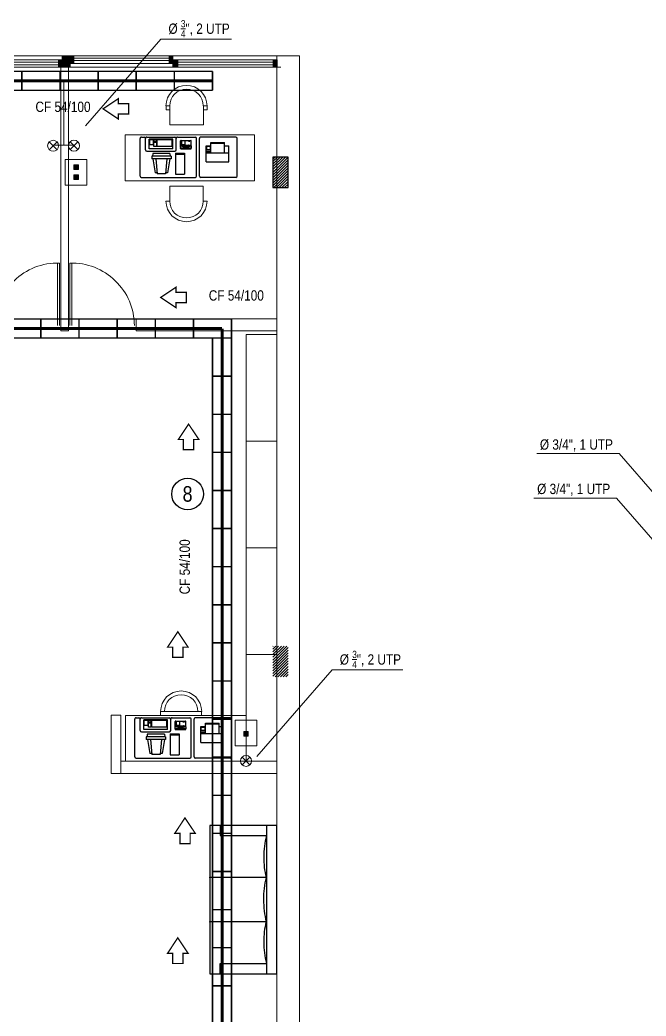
# Model space of a CAD drawing. Header units: millimetres. Extents: x 0 to 126, y 0 to 76.
# Drawn here: x 40.97 to 49.18, y 24.75 to 37.82 of the extents above; entities that cross this region are included whole.
import ezdxf

# ---------------------------------------------------------------- set-up
doc = ezdxf.new("R2010")
doc.units = ezdxf.units.MM
doc.linetypes.add('Continua', pattern=[0])
doc.linetypes.add('DASHED', pattern=[0.75, 0.5, -0.25])
for name, color, linetype in [('A-FURN-1', 7, 'Continuous'), ('E-COLUMNA', 20, 'Continuous'), ('HatchColus', 8, 'Continuous'), ('TRACO01', 7, 'Continuous'), ('TRACO02', 255, 'Continuous')]:
    doc.layers.add(name, color=color, linetype=linetype)
for name, color, linetype, lineweight in [('ARQUITECTÓNICO', 152, 'Continuous', 0), ('INST. VOZ Y DATOS', 40, 'Continuous', 0), ('TEXTOS INST. VOZ Y DATOS', 1, 'Continuous', 0)]:
    doc.layers.add(name, color=color, linetype=linetype, lineweight=lineweight)
doc.styles.add('75', font='ARIALN.TTF', dxfattribs={"height": 0.135})
pattern_1 = [(45, (-703.665528, -104.339468), (-0.0176776695, 0.0176776695), [])]

# ---------------------------------------------------------------- blocks, each defined once
blk = doc.blocks.new('A$C35E06030')
at = {"layer": 'HatchColus', "linetype": 'Continua', "ltscale": 0.05}
h = blk.add_hatch(dxfattribs=at)
h.set_pattern_fill('ANSI31', color=256, scale=0.2, style=0)
h.set_pattern_definition(pattern_1)
h.paths.add_polyline_path([(17, 31.621), (17.2, 31.621), (17.2, 32.021), (17, 32.021)])
h = blk.add_hatch(dxfattribs=at)
h.set_pattern_fill('ANSI31', color=256, scale=0.2, style=0)
h.set_pattern_definition(pattern_1)
h.paths.add_polyline_path([(0.2, 25.603), (0, 25.603), (0, 25.203), (0.2, 25.203)])
h.paths.add_polyline_path([(5.949, 26.003), (5.649, 26.003), (5.649, 25.703), (5.949, 25.703)])
h.paths.add_polyline_path([(11.65, 26.003), (11.35, 26.003), (11.35, 25.703), (11.65, 25.703)])
h.paths.add_polyline_path([(17.2, 25.603), (17, 25.603), (17, 25.203), (17.2, 25.203)])
at = {"layer": 'E-COLUMNA', "linetype": 'Continua', "ltscale": 0.05}
blk.add_lwpolyline([(17, 31.621), (17.2, 31.621), (17.2, 32.021), (17, 32.021)], close=True, dxfattribs=at)
blk = doc.blocks.new('FIXT-SOFA3672')
at = {"layer": 'A-FURN-1'}
for p, q in [((35.919106, 36.03653), (-35.919106, 36.03653)), ((-35.919106, 36.03653), (-35.919106, 0.010204)), ((35.919106, 0.010204), (35.919106, 36.03653)), ((-35.896767, 30.508681), (35.914639, 30.508681)), ((-31.016712, 5.575283), (-31.016712, 30.508681)), ((-10.734035, 30.318065), (-10.734035, -0.180412)), ((10.734035, 30.318065), (10.734035, -0.180412)), ((31.016712, 5.575283), (31.016712, 30.508681)), ((-35.896767, 5.575283), (-31.016712, 5.575283)), ((35.896767, 5.575283), (31.016712, 5.575283)), ((-35.919106, 0.010204), (35.919106, 0.010204))]:
    blk.add_line(p, q, dxfattribs=at)
for centre, radius, start, end in [((-20.12418, 71.160164), 42.085514, 255, 269.461553), ((-20.176819, 65.559021), 36.484119, 269.461552, 284.999998), ((-0.096013, 70.019703), 41.102158, 255, 270.121624), ((-0.098873, 71.366776), 42.449238, 270.121624, 285.000001), ((20.176819, 65.559021), 36.484119, 255.000002, 270.538448), ((20.12418, 71.160164), 42.085514, 270.538447, 285)]:
    blk.add_arc(centre, radius, start, end, dxfattribs=at)
blk = doc.blocks.new('A$C12894DB4')
at = {"layer": 'TRACO01', "color": 0}
for p, q in [((9.91, 5.66), (9.91, 5.26)), ((11.31, 5.66), (9.91, 5.66)), ((11.31, 5.46), (9.91, 5.46)), ((11.31, 5.26), (9.91, 5.26)), ((11.31, 4.66), (9.91, 4.66)), ((9.91, 4.66), (9.91, 3.46)), ((11.31, 5.66), (11.31, 5.26)), ((11.31, 4.66), (11.31, 3.46)), ((17.03, 4.24), (17.03, 4.14)), ((20.83, 4.44), (17.23, 4.44)), ((18.23, 4.2), (18.23, 4.05)), ((19.83, 4.2), (19.83, 4.05)), ((21.03, 4.24), (21.03, 4.13)), ((9.71, 2.26), (4.71, 2.26)), ((11.31, 3.46), (9.91, 3.46)), ((17.03, 3.36), (17.03, 1.44)), ((20.83, 3.04), (17.23, 3.04)), ((20.83, 1.24), (17.23, 1.24)), ((17.53, 1.57), (17.53, 1.37)), ((18.13, 1.57), (17.53, 1.57)), ((18.13, 1.37), (17.53, 1.37)), ((18.13, 1.57), (18.13, 1.37)), ((18.23, 3.43), (18.23, 3.28)), ((19.33, 2.91), (19.33, 1.37)), ((19.33, 2.91), (20.53, 2.91)), ((19.33, 1.37), (20.53, 1.37)), ((19.83, 3.43), (19.83, 3.28)), ((20.53, 2.91), (20.53, 1.37)), ((21.03, 3.36), (21.03, 1.44)), ((24.13, 3.58), (29.73, 3.58)), ((24.13, 3.58), (24.13, 1.08)), ((24.13, 1.08), (29.73, 1.08)), ((29.73, 3.58), (29.73, 1.08)), ((29.93, 3.58), (29.93, 1.98)), ((29.93, 3.58), (30.93, 3.58)), ((29.93, 1.98), (30.93, 1.98)), ((29.93, 1.68), (29.93, 1.08)), ((29.93, 1.68), (30.93, 1.68)), ((29.93, 1.08), (30.93, 1.08)), ((30.93, 3.58), (30.93, 1.98)), ((30.93, 1.68), (30.93, 1.08)), ((31.13, 2.88), (31.13, 1.08)), ((31.13, 2.88), (32.53, 2.88)), ((31.13, 1.08), (32.53, 1.08)), ((32.53, 2.88), (32.53, 1.08))]:
    blk.add_line(p, q, dxfattribs=at)
for centre, radius, start, end in [((18.18, 3.74), 1.25, 166.0825, 180), ((18.18, 3.74), 1.25, 180, 191.2958), ((17.16, 3.98), 0.2, 70.2489, 166.4245), ((17.23, 4.24), 0.2, 90, 180), ((18.07, 7.64), 3.57, 256.1032, 263.8325), ((18.64, 12.93), 8.89, 263.8325, 267.4371), ((17.99, 4.2), 0.24, 0, 90), ((19.03, 21.61), 17.58, 267.4371, 270), ((19.03, 21.61), 17.58, 270, 272.5629), ((19.42, 12.93), 8.89, 272.5629, 276.1675), ((20.07, 4.2), 0.24, 90, 180), ((19.99, 7.64), 3.57, 276.1675, 283.8968), ((20.83, 4.24), 0.2, 0, 90), ((20.9, 3.98), 0.2, 9.5352, 104.6502), ((20.4, 3.82), 0.72, 9.4076, 17.8024), ((19.88, 3.74), 1.25, 0, 9.4076), ((19.88, 3.74), 1.25, 350.5924, 360), ((17.19, 3.54), 0.24, 191.2958, 283.3617), ((17.23, 2.84), 0.2, 90, 180), ((17.23, 1.44), 0.2, 180, 270), ((18.07, -0.17), 3.57, 96.1675, 103.8968), ((16.93, 3.52), 0.369, 323.5958, 323.7272), ((18.64, -5.45), 8.89, 92.5629, 96.1675), ((17.99, 3.28), 0.24, 270, 0), ((19.03, -14.14), 17.58, 90, 92.5629), ((19.03, -14.14), 17.58, 87.4371, 90), ((19.42, -5.45), 8.89, 83.8325, 87.4371), ((20.07, 3.28), 0.24, 180, 270), ((19.99, -0.17), 3.57, 76.6383, 83.8325), ((20.87, 3.54), 0.24, 256.6383, 358.4297), ((20.83, 2.84), 0.2, 0, 90), ((20.83, 1.44), 0.2, 270, 0)]:
    blk.add_arc(centre, radius, start, end, dxfattribs=at)
at = {"layer": 'TRACO02', "color": 0}
for p, q in [((0.5, 15.04), (13.5, 15.04)), ((35.6, 15.04), (15.6, 15.04)), ((0, 14.54), (0, 0.54)), ((14, 14.54), (14, 0.54)), ((15.1, 14.54), (15.1, 0.54)), ((19.55, 6), (19.55, 13.8)), ((22.95, 13.8), (19.55, 13.8)), ((22.95, 6), (22.95, 13.8)), ((24.99, 8.15), (25.9, 13.35)), ((25.9, 13.35), (26.59, 13.35)), ((26.13, 8.15), (26.62, 13.75)), ((26.62, 13.75), (29.75, 13.75)), ((30.24, 8.15), (29.75, 13.75)), ((29.79, 13.35), (30.47, 13.35)), ((31.39, 8.15), (30.47, 13.35)), ((36.1, 14.54), (36.1, 0.54)), ((11.51, 9.26), (3.11, 9.26)), ((3.11, 9.26), (3.11, 3.26)), ((11.51, 9.26), (11.51, 3.26)), ((24.59, 8.15), (31.79, 8.15)), ((24.59, 7.15), (24.59, 8.15)), ((31.79, 7.15), (31.79, 8.15)), ((11.51, 5.86), (3.11, 5.86)), ((4.71, 5.86), (4.71, 2.06)), ((9.71, 5.86), (9.71, 2.06)), ((22.95, 6.4), (19.55, 6.4)), ((22.95, 6), (19.55, 6)), ((22.7, 4.74), (22.7, 0.54)), ((33.6, 5.24), (23.2, 5.24)), ((23.93, 4.38), (32.73, 4.38)), ((23.93, 4.38), (23.93, 0.78)), ((24.59, 7.15), (31.79, 7.15)), ((24.98, 6.15), (24.89, 7.15)), ((24.98, 6.15), (31.4, 6.15)), ((31.4, 6.15), (31.49, 7.15)), ((32.73, 4.38), (32.73, 0.78)), ((34.1, 4.74), (34.1, 0.54)), ((0.5, 0.04), (13.5, 0.04)), ((4.71, 3.26), (3.11, 3.26)), ((9.71, 2.06), (4.71, 2.06)), ((11.51, 3.26), (9.71, 3.26)), ((22.2, 0.04), (15.6, 0.04)), ((33.6, 0.04), (23.2, 0.04)), ((23.93, 0.78), (32.73, 0.78)), ((35.6, 0.04), (34.6, 0.04))]:
    blk.add_line(p, q, dxfattribs=at)
for centre, radius, start, end in [((0.5, 14.54), 0.5, 90, 180), ((13.5, 14.54), 0.5, 0, 90), ((15.6, 14.54), 0.5, 90, 180), ((35.6, 14.54), 0.5, 0, 90), ((23.2, 4.74), 0.5, 90, 180), ((33.6, 4.74), 0.5, 0, 90), ((0.5, 0.54), 0.5, 180, 270), ((13.5, 0.54), 0.5, 270, 0), ((15.6, 0.54), 0.5, 180, 270), ((22.2, 0.54), 0.5, 270, 0), ((23.2, 0.54), 0.5, 180, 270), ((27.71, -4.98), 5.57, 115.6743, 116.5651), ((29.09, -4.98), 5.57, 63.4349, 64.3257), ((33.6, 0.54), 0.5, 270, 0), ((34.6, 0.54), 0.5, 180, 270), ((35.6, 0.54), 0.5, 270, 0)]:
    blk.add_arc(centre, radius, start, end, dxfattribs=at)

msp = doc.modelspace()

# ---------------------------------------------------------------- hatches: boundary and pattern name
at = {"layer": 'ARQUITECTÓNICO'}
h = msp.add_hatch(color=0, dxfattribs=at)
h.paths.add_polyline_path([(41.53, 37.252), (41.479, 37.252), (41.479, 37.202), (41.53, 37.202)])
h.paths.add_polyline_path([(41.53, 37.302), (41.479, 37.302), (41.479, 37.252), (41.53, 37.252)])
h = msp.add_hatch(color=0, dxfattribs=at)
h.paths.add_polyline_path([(41.53, 37.352), (41.53, 37.302), (41.635, 37.302), (41.635, 37.352)])
h.paths.add_polyline_path([(41.53, 37.302), (41.53, 37.252), (41.635, 37.252), (41.635, 37.302)])
h.paths.add_polyline_path([(41.635, 37.202), (41.635, 37.252), (41.53, 37.252), (41.53, 37.202)])
msp.add_hatch(color=0, dxfattribs=at).paths.add_polyline_path([(41.683, 37.352), (41.632, 37.352), (41.632, 37.252), (41.683, 37.252)])
h = msp.add_hatch(color=0, dxfattribs=at)
h.paths.add_polyline_path([(42.981, 37.202), (43.044, 37.202), (43.044, 37.302), (42.981, 37.302)])
h.paths.add_polyline_path([(42.981, 37.252), (42.981, 37.352), (42.93, 37.352), (42.93, 37.252)])
h = msp.add_hatch(color=0, dxfattribs=at)
h.paths.add_polyline_path([(44.346, 37.252), (44.295, 37.252), (44.295, 37.202), (44.346, 37.202)])
h.paths.add_polyline_path([(44.346, 37.302), (44.295, 37.302), (44.295, 37.252), (44.346, 37.252)])
at = {"layer": 'INST. VOZ Y DATOS'}
for points in [[(41.681, 35.92), (41.741, 35.92), (41.741, 35.86), (41.681, 35.86)], [(41.681, 35.791), (41.741, 35.791), (41.741, 35.731), (41.681, 35.731)], [(43.909, 28.487), (43.969, 28.487), (43.969, 28.426), (43.909, 28.426)]]:
    msp.add_hatch(color=256, dxfattribs=at).paths.add_polyline_path(points)

# ---------------------------------------------------------------- linework, layer by layer
at = {"layer": 'ARQUITECTÓNICO', "ltscale": 0.3}
for p, q in [((40.061, 37.352), (44.641, 37.352)), ((40.116, 37.202), (44.396, 37.202))]:
    msp.add_line(p, q, dxfattribs=at)
at = {"layer": 'ARQUITECTÓNICO', "color": 0}
for p, q in [((40.165, 37.302), (41.479, 37.302)), ((42.981, 37.202), (42.981, 37.352)), ((42.981, 37.302), (42.981, 37.202)), ((42.981, 37.302), (44.295, 37.302)), ((42.981, 37.252), (41.616, 37.252)), ((42.938, 36.696), (42.89, 36.696)), ((42.938, 35.445), (42.889, 35.445)), ((43.427, 35.445), (43.378, 35.445)), ((43.378, 35.445), (43.378, 35.445)), ((43.356, 28.749), (42.819, 28.749))]:
    msp.add_line(p, q, dxfattribs=at)
at = {"layer": 'ARQUITECTÓNICO', "linetype": 'Continuous', "ltscale": 0.03}
msp.add_line((44.341, 37.352), (44.341, 23.052), dxfattribs=at)
at = {"layer": 'ARQUITECTÓNICO'}
for p, q in [((44.641, 37.352), (44.641, 7.002)), ((41.465, 33.813), (41.465, 34.63)), ((41.493, 33.815), (41.493, 34.633)), ((41.628, 33.815), (41.628, 34.633)), ((41.657, 33.813), (41.657, 34.63))]:
    msp.add_line(p, q, dxfattribs=at)
at = {"layer": 'ARQUITECTÓNICO', "ltscale": 10}
msp.add_line((44.341, 37.202), (44.341, 23.052), dxfattribs=at)
at = {"layer": 'ARQUITECTÓNICO', "color": 252}
for p, q in [((44.341, 27.254), (43.462, 27.254)), ((43.462, 27.254), (43.462, 25.307)), ((43.598, 27.254), (43.598, 27.121)), ((43.598, 27.121), (44.206, 27.121)), ((44.201, 26.572), (43.457, 26.572)), ((44.201, 25.99), (43.457, 25.99)), ((43.598, 25.308), (43.598, 25.44)), ((43.598, 25.44), (44.206, 25.44)), ((43.462, 25.307), (44.341, 25.307))]:
    msp.add_line(p, q, dxfattribs=at)
at = {"layer": 'ARQUITECTÓNICO', "color": 0}
for points in [[(40.228, 37.236), (41.491, 37.236), (41.491, 37.268), (40.228, 37.268)], [(41.53, 37.202), (41.479, 37.202), (41.479, 37.302), (41.53, 37.302)], [(41.53, 37.202), (41.635, 37.202), (41.635, 37.352), (41.53, 37.352)], [(41.683, 37.252), (41.632, 37.252), (41.632, 37.352), (41.683, 37.352)], [(41.667, 37.289), (42.93, 37.289), (42.93, 37.321), (41.667, 37.321)], [(42.981, 37.252), (42.93, 37.252), (42.93, 37.352), (42.981, 37.352)], [(42.981, 37.202), (43.044, 37.202), (43.044, 37.302), (42.981, 37.302)], [(43.044, 37.236), (44.306, 37.236), (44.306, 37.268), (43.044, 37.268)], [(44.346, 37.202), (44.295, 37.202), (44.295, 37.302), (44.346, 37.302)], [(41.611, 37.202), (41.511, 37.202), (41.511, 33.743), (41.611, 33.743)], [(44.048, 36.314), (42.352, 36.314), (42.352, 35.714), (44.048, 35.714)], [(44.341, 33.743), (42.497, 33.743), (42.497, 33.903), (44.341, 33.903)], [(44.341, 32.295), (43.941, 32.295), (43.941, 33.695), (44.341, 33.695)], [(44.341, 32.295), (43.941, 32.295), (43.941, 30.895), (44.341, 30.895)], [(44.341, 29.495), (43.941, 29.495), (43.941, 30.895), (44.341, 30.895)], [(44.341, 29.495), (43.941, 29.495), (43.941, 28.095), (44.341, 28.095)], [(42.297, 27.934), (42.171, 27.934), (42.171, 28.699), (42.297, 28.699)], [(43.941, 28.695), (42.36, 28.695), (42.36, 28.095), (43.941, 28.095)], [(43.356, 28.695), (42.819, 28.695), (42.819, 28.749), (43.356, 28.749)], [(43.268, 28.749), (42.907, 28.749), (42.907, 28.749), (43.268, 28.749)], [(44.341, 27.934), (42.297, 27.934), (42.297, 28.095), (44.341, 28.095)]]:
    msp.add_lwpolyline(points, close=True, dxfattribs=at)
for points in [[(42.938, 36.642), (42.89, 36.642), (42.89, 36.696), (42.938, 36.696)], [(43.379, 36.696), (43.379, 36.696), (43.379, 36.446), (42.938, 36.446), (42.938, 36.696)], [(43.427, 36.642), (43.379, 36.642), (43.379, 36.696), (43.427, 36.696)], [(43.379, 36.642), (43.427, 36.642), (43.427, 36.696), (43.379, 36.696)], [(42.938, 35.445), (42.938, 35.642), (43.378, 35.642), (43.378, 35.445), (43.378, 35.445)]]:
    msp.add_lwpolyline(points, dxfattribs=at)
at = {"layer": 'ARQUITECTÓNICO'}
for centre, radius, start, end in [((43.158, 36.696), 0.269, 0, 180), ((43.158, 36.696), 0.22, 0, 180), ((43.158, 35.445), 0.269, 180, 0), ((43.158, 35.445), 0.22, 180, 360), ((43.088, 28.749), 0.269, 0, 180), ((43.088, 28.749), 0.22, 0, 180)]:
    msp.add_arc(centre, radius, start, end, dxfattribs=at)
at = {"layer": 'ARQUITECTÓNICO', "ltscale": 0.03}
for centre, start, end in [((41.47, 33.81), 88.3587, 179.8544), ((41.652, 33.81), 0.1456, 91.6413)]:
    msp.add_arc(centre, 0.823, start, end, dxfattribs=at)
at = {"layer": 'INST. VOZ Y DATOS', "const_width": 0.02}
for points in [[(38.999, 37.149), (43.499, 37.149)], [(40.999, 36.899), (40.999, 37.149)], [(41.499, 36.899), (41.499, 37.149)], [(41.999, 36.899), (41.999, 37.149)], [(42.499, 36.899), (42.499, 37.149)], [(42.999, 36.899), (42.999, 37.149)], [(43.499, 36.899), (43.499, 37.149)], [(38.999, 36.899), (43.499, 36.899)], [(39.249, 33.899), (43.749, 33.899)], [(41.249, 33.649), (41.249, 33.899)], [(41.749, 33.649), (41.749, 33.899)], [(42.249, 33.649), (42.249, 33.899)], [(42.749, 33.649), (42.749, 33.899)], [(43.249, 33.649), (43.249, 33.899)], [(43.749, 33.649), (43.749, 33.899)], [(39.249, 33.649), (43.749, 33.649)], [(43.499, 25.649), (43.499, 33.649)], [(43.749, 25.649), (43.749, 33.649)], [(43.749, 33.149), (43.499, 33.149)], [(43.749, 32.649), (43.499, 32.649)], [(43.749, 32.149), (43.499, 32.149)], [(43.749, 31.649), (43.499, 31.649)], [(43.749, 31.149), (43.499, 31.149)], [(43.749, 30.649), (43.499, 30.649)], [(43.749, 30.149), (43.499, 30.149)], [(43.749, 29.649), (43.499, 29.649)], [(43.749, 29.149), (43.499, 29.149)], [(43.749, 28.649), (43.499, 28.649)], [(43.749, 28.149), (43.499, 28.149)], [(43.749, 27.649), (43.499, 27.649)], [(43.749, 27.149), (43.499, 27.149)], [(43.749, 26.649), (43.499, 26.649)], [(43.749, 26.149), (43.499, 26.149)], [(43.749, 25.649), (43.499, 25.649)], [(43.499, 24.149), (43.499, 25.649)], [(43.749, 25.649), (43.499, 25.649)], [(43.749, 24.149), (43.749, 25.649)], [(43.749, 25.149), (43.499, 25.149)]]:
    msp.add_lwpolyline(points, dxfattribs=at)
at = {"layer": 'INST. VOZ Y DATOS', "color": 6, "const_width": 0.04}
for points in [[(38.874, 37.024), (43.499, 37.024)], [(39.124, 33.774), (43.624, 33.774)], [(43.624, 25.649), (43.624, 33.774)], [(43.624, 24.149), (43.624, 25.649)]]:
    msp.add_lwpolyline(points, dxfattribs=at)
at = {"layer": 'INST. VOZ Y DATOS', "color": 6, "linetype": 'DASHED', "ltscale": 0.01, "const_width": 0.015}
for points in [[(41.55, 37.024), (41.55, 36.18)], [(41.41, 36.18), (41.689, 36.18)]]:
    msp.add_lwpolyline(points, dxfattribs=at)
at = {"layer": 'INST. VOZ Y DATOS', "color": 6}
for points in [[(41.359, 36.223), (41.461, 36.121)], [(41.359, 36.121), (41.461, 36.223)], [(41.632, 36.224), (41.733, 36.122)], [(41.632, 36.122), (41.733, 36.224)], [(43.887, 28.151), (43.989, 28.049)], [(43.887, 28.049), (43.989, 28.151)]]:
    msp.add_lwpolyline(points, dxfattribs=at)
at = {"layer": 'INST. VOZ Y DATOS', "color": 6, "ltscale": 0.1}
for points in [[(41.359, 36.223), (41.461, 36.121)], [(41.461, 36.223), (41.359, 36.121)], [(41.632, 36.224), (41.733, 36.122)], [(41.733, 36.224), (41.632, 36.122)], [(43.888, 28.151), (43.989, 28.049)], [(43.989, 28.151), (43.888, 28.049)]]:
    msp.add_lwpolyline(points, dxfattribs=at)
at = {"layer": 'INST. VOZ Y DATOS'}
for points in [[(41.569, 35.994), (41.853, 35.994), (41.853, 35.657), (41.569, 35.657)], [(41.681, 35.92), (41.741, 35.92), (41.741, 35.86), (41.681, 35.86)], [(41.681, 35.791), (41.741, 35.791), (41.741, 35.731), (41.681, 35.731)], [(43.796, 28.633), (44.08, 28.633), (44.08, 28.296), (43.796, 28.296)], [(43.908, 28.487), (43.968, 28.487), (43.968, 28.427), (43.908, 28.427)]]:
    msp.add_lwpolyline(points, close=True, dxfattribs=at)
at = {"layer": 'INST. VOZ Y DATOS', "color": 6, "ltscale": 0.1}
for centre in [(41.41, 36.172), (41.683, 36.173), (43.938, 28.1)]:
    msp.add_circle(centre, 0.072, dxfattribs=at)
at = {"layer": 'TEXTOS INST. VOZ Y DATOS'}
for points in [[(41.833, 36.436), (42.822, 37.572), (43.748, 37.572)], [(49.818, 30.997), (48.829, 32.132), (47.749, 32.132)], [(49.782, 30.414), (48.793, 31.55), (47.713, 31.55)], [(44.079, 28.159), (45.067, 29.294), (45.994, 29.294)]]:
    msp.add_lwpolyline(points, dxfattribs=at)
at = {"layer": 'TEXTOS INST. VOZ Y DATOS', "const_width": 0.0168}
for points in [[(42.401, 36.657), (42.401, 36.589), (42.266, 36.589), (42.266, 36.522), (42.064, 36.657), (42.266, 36.791), (42.266, 36.724), (42.401, 36.724)], [(43.157, 34.182), (43.157, 34.115), (43.022, 34.115), (43.022, 34.047), (42.82, 34.182), (43.022, 34.317), (43.022, 34.249), (43.157, 34.249)], [(43.185, 32.183), (43.118, 32.183), (43.118, 32.318), (43.051, 32.318), (43.185, 32.52), (43.32, 32.318), (43.253, 32.318), (43.253, 32.183)], [(43.044, 29.459), (42.977, 29.459), (42.977, 29.593), (42.91, 29.593), (43.044, 29.795), (43.179, 29.593), (43.112, 29.593), (43.112, 29.459)], [(43.138, 27.016), (43.071, 27.016), (43.071, 27.15), (43.004, 27.15), (43.138, 27.352), (43.273, 27.15), (43.206, 27.15), (43.206, 27.016)], [(43.044, 25.442), (42.977, 25.442), (42.977, 25.576), (42.91, 25.576), (43.044, 25.779), (43.179, 25.576), (43.112, 25.576), (43.112, 25.442)]]:
    msp.add_lwpolyline(points, close=True, dxfattribs=at)
at = {"layer": 'TEXTOS INST. VOZ Y DATOS', "lineweight": 30}
msp.add_circle((43.172, 31.602), 0.208, dxfattribs=at)

# ---------------------------------------------------------------- block references
at = {"layer": 'ARQUITECTÓNICO', "color": 0}
msp.add_blockref('A$C35E06030', (27.291, 4.002), dxfattribs=at)
at = {"layer": 'ARQUITECTÓNICO', "xscale": 0.03521116158071891, "yscale": 0.03521116158071891, "zscale": 0.03521116158071891, "rotation": 180}
for p in [(43.821, 36.287), (43.75, 28.667)]:
    msp.add_blockref('A$C12894DB4', p, dxfattribs=at)
at = {"layer": 'ARQUITECTÓNICO', "color": 252, "xscale": 0.0271002682929975, "yscale": 0.02439024390241684, "zscale": 0.02439024390243771, "rotation": 270}
msp.add_blockref('FIXT-SOFA3672', (43.462, 26.281), dxfattribs=at)

# ---------------------------------------------------------------- texts
at = {"layer": 'TEXTOS INST. VOZ Y DATOS', "style": '75'}
for s, insert, char_height, width, attachment_point in [('\\A1;%%C {\\H0.7x;\\S3/4;}", 2 UTP', (43.724, 37.822), 0.135, 2.19912, 3), ('CF 54/100', (41.539, 36.751), 0.135, 1.53907, 2), ('CF 54/100', (43.811, 34.276), 0.135, 1.53907, 2), ('\\A1;%%C 3/4", 1 UTP', (48.748, 32.32), 0.135, 2.19912, 3), ('8', (43.172, 31.602), 0.204, 1.84689, 5), ('\\A1;%%C 3/4", 1 UTP', (48.712, 31.737), 0.135, 2.19912, 3), ('\\A1;%%C {\\H0.7x;\\S3/4;}", 2 UTP', (45.97, 29.545), 0.135, 2.19912, 3)]:
    msp.add_mtext(s, dxfattribs=dict(at, insert=insert, char_height=char_height, width=width, attachment_point=attachment_point))
at = {"layer": 'TEXTOS INST. VOZ Y DATOS', "insert": (43.067, 30.647), "char_height": 0.135, "width": 1.53907, "attachment_point": 2, "rotation": 90, "style": '75'}
msp.add_mtext('CF 54/100', dxfattribs=at)

doc.saveas('drawing.dxf')
